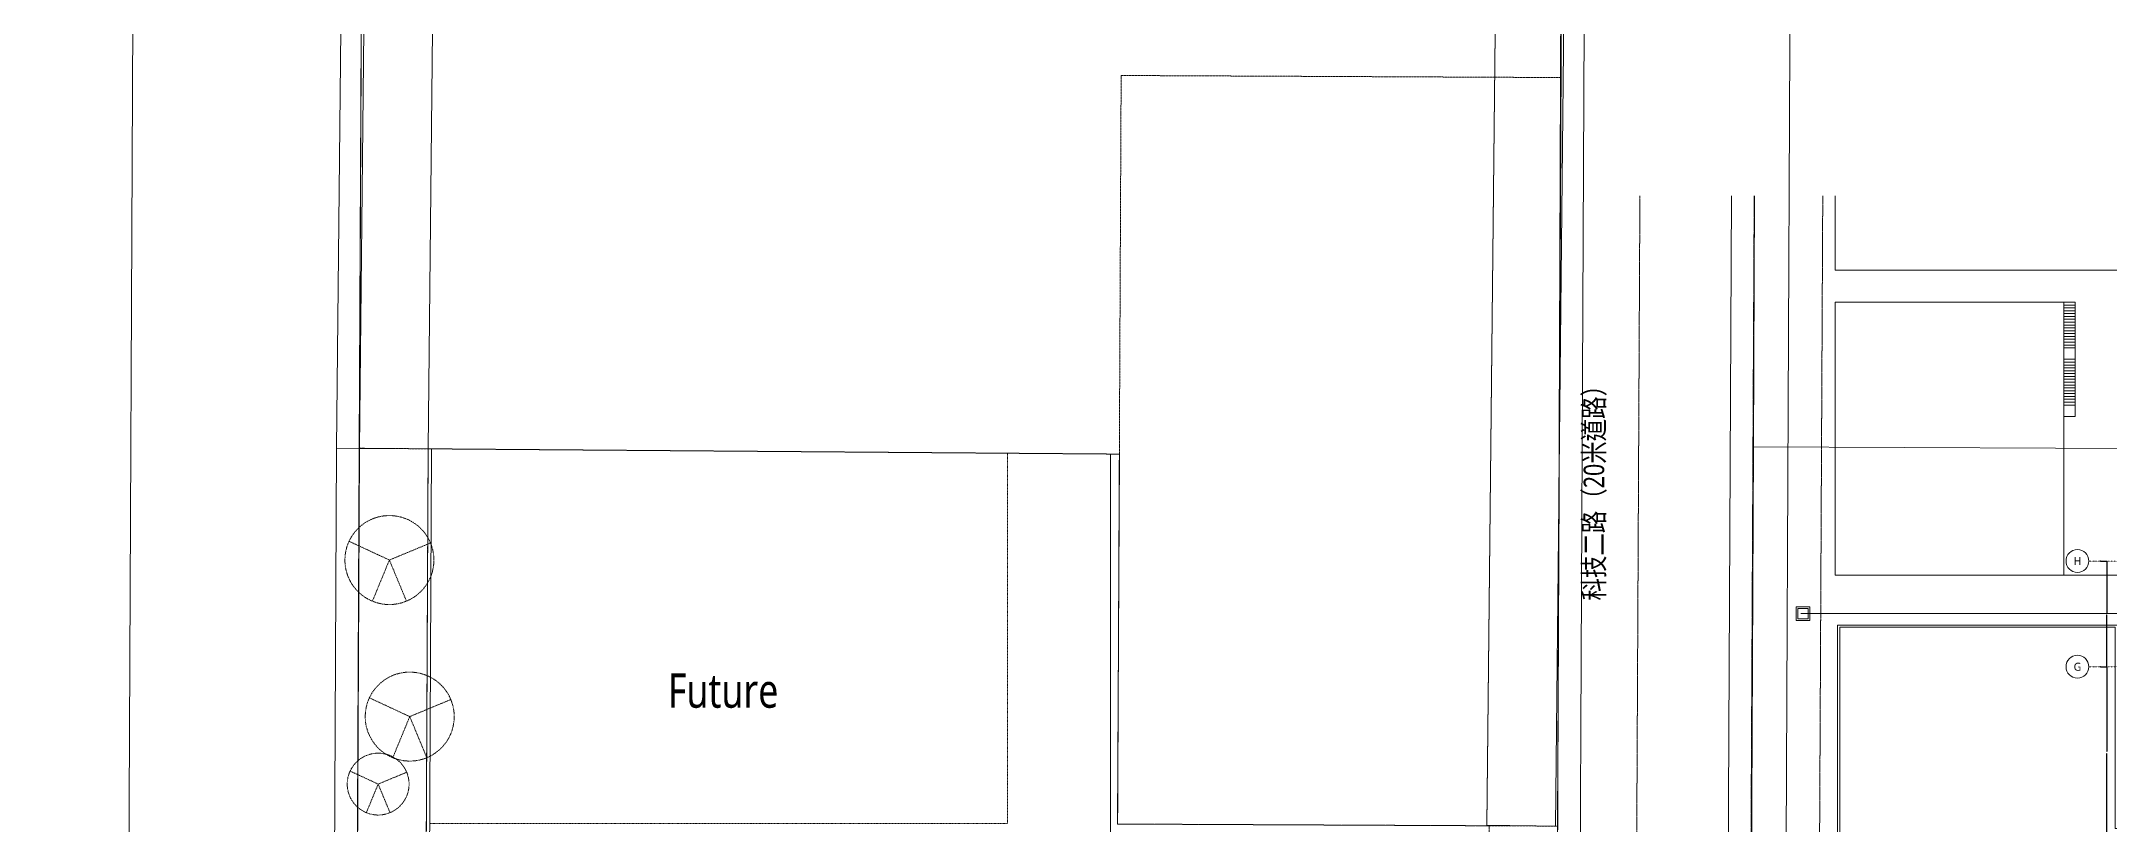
# Model space of a CAD drawing. Extents: x -212173 to 328152, y -560063 to 252500.
# Drawn here: x -212173 to -31207, y 76680 to 145215 of the extents above; entities that cross this region are included whole.
import ezdxf
from ezdxf.enums import TextEntityAlignment as Align

# ---------------------------------------------------------------- set-up
doc = ezdxf.new("R2010")
doc.units = 0
doc.header["$LTSCALE"] = 15
for name, pattern in [('H12PL1$0$CENTERK3', [0.2749, 0.25, -0.0083, 0.0083, -0.0083]), ('H12PL1$0$CENTERK5', [0.6916, 0.6667, -0.0083, 0.0083, -0.0083]), ('H12PL1$0$JJP_三點線', [0.9, 0.3, -0.15, 0, -0.15, 0, -0.15, 0, -0.15]), ('SITE$0$JJP_地界線', [1.35, 0.6, -0.15, 0.15, -0.15, 0.15, -0.15]), ('SITE$0$JJP_虛線(退縮線、投影線、地下室範圍、非屬本工程、圖面分區)', [0.45, 0.3, -0.15]), ('SITE$0$TAI_虛線', [5.644, 2.822, -2.822]), ('SITE$0$虛線', [0.846667, 0.423333, -0.423333])]:
    doc.linetypes.add(name, pattern=pattern)
for name, color, linetype in [('H12PL1$0$A-DIM', 252, 'Continuous'), ('H12PL1$0$S-GRID', 252, 'Continuous'), ('H12PL1$0$全區配置圖_26_DOURO', 252, 'Continuous'), ('H12PL1$0$全區配置圖_26_pipe-sin', 252, 'Continuous'), ('H12PL1$0$全區配置圖_26_SIKICHI', 252, 'Continuous'), ('H12PL1$0$全區配置圖_26_SITE', 252, 'Continuous'), ('H12PL1$0$全區配置圖_26_SUGATA3', 252, 'Continuous'), ('H12PL1$0$全區配置圖_26_TATEYA', 252, 'Continuous'), ('H12PL1$0$全區配置圖_26_地籍圖底圖', 252, 'Continuous'), ('H12PL1$0$全區配置圖_26_陰井', 252, 'Continuous'), ('SITE$0$A-DRAWING-LNSP.Newcub', 252, 'Continuous'), ('SITE$0$A-TEXT.Newcub', 252, 'Continuous'), ('SITE$0$A-WALL-EX.Newcub', 252, 'Continuous'), ('SITE$0$L-LNSP.Newcub', 252, 'Continuous'), ('SITE$0$L-ROAD.Newcub', 252, 'Continuous')]:
    doc.layers.add(name, color=color, linetype=linetype)
doc.styles.add('H12PL1$0$dim-txt', font='isocp.shx', dxfattribs={"width": 0.7, "bigfont": 'chineset.shx'})
doc.styles.add('H12PL1$0$Standard', font='', dxfattribs={"width": 0.8})
doc.styles.add('SITE$0$Standard', font='', dxfattribs={"width": 0.8})
doc.styles.get('H12PL1$0$Standard').set_extended_font_data('Microsoft JhengHei')
doc.styles.get('SITE$0$Standard').set_extended_font_data('Microsoft JhengHei')
doc.dimstyles.new('H12PL1$0$ARCH-dim-200MM', dxfattribs={"dimscale": 200, "dimtxt": 0.3, "dimasz": 0.1, "dimexe": 0.1, "dimexo": 0.1, "dimgap": 0.05, "dimtad": 1, "dimdec": 0, "dimlfac": 10, "dimrnd": 0.5, "dimdsep": 46, "dimtxsty": 'H12PL1$0$dim-txt', "dimblk": 'H12PL1$0$_Dot', "dimcen": 2, "dimclrd": 256, "dimclre": 256, "dimclrt": 256, "dimadec": 0, "dimazin": 0, "dimtfac": 1, "dimtix": 1, "dimtmove": 2, "dimatfit": 3, "dimldrblk": 'H12PL1$0$_OBLIQUE', "dimfxl": 1, "dimtvp": 1, "dimtolj": 1, "dimarcsym": 0})

# ---------------------------------------------------------------- blocks, each defined once
blk = doc.blocks.new('SITE$0$板_7', base_point=(-18489, -594))
at = {"layer": 'SITE$0$L-ROAD.Newcub', "color": 15, "lineweight": 0, "flags": 128}
blk.add_lwpolyline([(-18489, -594), (-18435, 10960), (-18435, 10960), (-18381, 22451, -0.41279), (-17381, 23447), (-8881, 23449, -0.415708), (-7881, 22444), (-7951, 7655), (-7957, 6251), (-7962, 5251), (-7962, 5251), (-7990, -603, -0.412805), (-8989, -1599), (-11456, -1599), (-11656, -1599), (-13106, -1599), (-17489, -1599, -0.415596)], format="xyb", close=True, dxfattribs=at)
blk = doc.blocks.new('SITE')
at = {"layer": 'SITE$0$A-DRAWING-LNSP.Newcub', "linetype": 'SITE$0$TAI_虛線', "lineweight": 0}
for p, q in [((-181721.3, 99830.7), (-185249.9, 101471.7)), ((-181721.3, 99830.7), (-183205.7, 96233.4)), ((-181721.3, 99830.7), (-178128, 101324.8)), ((-181721.3, 99830.7), (-180227.2, 96237.4)), ((-179942.4, 86132.6), (-183471.1, 87773.7)), ((-179942.4, 86132.6), (-176349.1, 87626.7)), ((-179942.4, 86132.6), (-181426.8, 82535.3)), ((-179942.4, 86132.6), (-178448.4, 82539.3)), ((-182706.1, 80225.3), (-185158.6, 81365.9)), ((-182706.1, 80225.3), (-183737.8, 77725.1)), ((-182706.1, 80225.3), (-180208.7, 81263.7)), ((-182706.1, 80225.3), (-181667.7, 77727.9))]:
    blk.add_line(p, q, dxfattribs=at)
at = {"layer": 'SITE$0$A-DRAWING-LNSP.Newcub', "linetype": 'SITE$0$JJP_地界線', "lineweight": 0}
blk.add_lwpolyline([(-117852.1, 109101.1), (-117696.7, 142229.5), (-79198.4, 142048)], dxfattribs=at)
blk.add_lwpolyline([(-184349, 109609.3), (-184892.4, -5938.5, 0.41559556), (-174891.9, -15985.4), (-89894, -15985.5, 0.41280525), (-79895, -6032.3), (-79506.6, 76551.3), (-118004.9, 76732.8), (-117852.1, 109101.1)], format="xyb", close=True, dxfattribs=at)
at = {"layer": 'SITE$0$A-DRAWING-LNSP.Newcub', "linetype": 'SITE$0$JJP_虛線(退縮線、投影線、地下室範圍、非屬本工程、圖面分區)', "lineweight": 0}
blk.add_lwpolyline([(-178331.5, 109563.3), (-178892.4, -5966.6, 0.41559802), (-174892.1, -9985.4), (-89894.4, -9985.5, 0.41278689), (-85895, -6004.1), (-85506.4, 76579.6), (-118004.9, 76732.8), (-117852.1, 109101.1)], format="xyb", close=True, dxfattribs=at)
at = {"layer": 'SITE$0$A-DRAWING-LNSP.Newcub', "linetype": 'SITE$0$虛線', "lineweight": 0}
blk.add_lwpolyline([(-127631.5, 109175.8), (-127631.5, 76778.2), (-178190.7, 76778.2)], dxfattribs=at)
at = {"layer": 'SITE$0$A-DRAWING-LNSP.Newcub', "lineweight": 0}
blk.add_lwpolyline([(-118631.5, 109107), (-118631.5, 64614.6), (-85562.7, 64614.6)], dxfattribs=at)
at = {"layer": 'SITE$0$A-DRAWING-LNSP.Newcub', "linetype": 'SITE$0$TAI_虛線', "lineweight": 0}
for centre, radius in [((-181721.3, 99830.7), 3891.5), ((-179942.4, 86132.6), 3891.5), ((-182706.1, 80225.3), 2704.7)]:
    blk.add_circle(centre, radius, dxfattribs=at)
at = {"layer": 'SITE$0$A-WALL-EX.Newcub', "lineweight": 0, "flags": 128}
for points in [[(-178331.5, 109563.3), (-178892.4, -5966.6)], [(-178592.5, -5968), (-178031.5, 109561.9)], [(-178031.5, 109561.9), (-178331.5, 109563.3)]]:
    blk.add_lwpolyline(points, dxfattribs=at)
at = {"layer": 'SITE$0$L-LNSP.Newcub', "lineweight": 0, "flags": 128}
for points in [[(-185146, 225161.5, -0.41559519), (-172964.7, 237035.1), (-127709.4, 236351.1, -0.4142139), (-125739.9, 234321.1), (-172994.9, 235035.3, 0.41559556), (-183146.1, 225140.7), (-184349, 109603.6), (-186349, 109618.7)], [(-183146.1, 225140.7, -0.41559556), (-172994.9, 235035.3), (-127739.7, 234351.3), (-127830.3, 228352), (-173085.6, 229036, 0.41559556), (-177146.4, 225078.1), (-178331.6, 109552.9), (-184349.1, 109597.9)], [(-114741.2, 234154.8), (-88006.7, 233750.8, -0.41280525), (-78159.3, 223647.7), (-78747.9, 167112.5), (-79690.8, 76539.7), (-85690, 76636.7), (-84159, 223710.1, 0.41278689), (-88097.8, 227751.5), (-114831.9, 228155.4)], [(-118004.9, 76732.8), (-85690.2, 76580.4), (-84159, 223710.1, 0.41278689), (-88097.8, 227751.5), (-173085.6, 229036, 0.41559556), (-177146.4, 225078.1), (-178331.5, 109563.3), (-117852.1, 109101.1)], [(-79160.2, 165005.2), (-79553.3, 64614.6, 0.41421356), (-77553.3, 66605.2), (-77090.5, 164995.4)], [(-186892.4, -5929.1, 0.41559519), (-174891.9, -17985.4), (-129631.5, -17985.4, 0.4142139), (-127631.5, -15985.4), (-174891.9, -15985.4, -0.41559556), (-184892.4, -5938.5), (-184349, 109603.6), (-186349, 109618.7)], [(-184892.4, -5938.5, 0.41559556), (-174891.9, -15985.4), (-129631.5, -15985.4), (-129631.5, -9985.4), (-174891.9, -9985.4, -0.41559556), (-178892.4, -5966.6), (-178331.5, 109563.3), (-184349, 109609.3)]]:
    blk.add_lwpolyline(points, format="xyb", close=True, dxfattribs=at)
at = {"layer": 'SITE$0$L-ROAD.Newcub', "lineweight": 0, "flags": 128}
for points in [[(328152, 252500), (-68683.2, 252500), (-203798.9, 252500), (-203762.1, 234459.2), (-204904.8, -8753.1, -0.4217603), (-212171.1, -15984.8), (-212173.1, -35984.5), (-90156.3, -35979.8), (-80158.8, -46029.2), (-68683.2, -46033.3), (-60934, -46036), (-60588.5, -45317.2, -0.163989), (-54311.4, -38154.8, -0.09547853), (-32457.5, -33993.9), (182239.3, -34046.4)], [(-15800, -15985.3), (-40035.2, -15985.2, -0.07254863), (-49746.8, -14568.8, -0.23681028), (-56281.9, -8421.5, -0.0894541), (-59812, 11777.9), (-58857.9, 214693.3, -0.07254945), (-57395.3, 224398.4, -0.23433995), (-51308.3, 230871.2, -0.08908989), (-31126.4, 234500)]]:
    blk.add_lwpolyline(points, format="xyb", dxfattribs=at)
blk.add_lwpolyline([(-78811.3, 224439.7, 0.41570795), (-88814, 234486.1), (-173812.1, 234465.6, 0.41278979), (-183808.8, 224512.9), (-184892.4, -5938.5, 0.41559556), (-174891.9, -15985.4), (-89894, -15985.5, 0.41280525), (-79895, -6032.3)], format="xyb", close=True, dxfattribs=at)
at = {"layer": 'SITE$0$L-ROAD.Newcub', "lineweight": 0, "xscale": 10, "yscale": 10, "zscale": 10}
blk.add_blockref('SITE$0$板_7', (-184892.4, -5938.5), dxfattribs=at)
at = {"layer": 'SITE$0$A-TEXT.Newcub', "linetype": 'Continuous', "lineweight": 0, "insert": (-157359.2, 89906.7), "char_height": 3000, "attachment_point": 1, "style": 'SITE$0$Standard'}
blk.add_mtext('\\A1;Future', dxfattribs=at)
blk = doc.blocks.new('*D200')
at = {"layer": 'H12PL1$0$A-DIM', "linetype": 'Continuous', "lineweight": -2, "transparency": 16777216}
for p, q in [((-28980, 99250), (-28400, 99250)), ((-28420, 99230), (-28420, 94703)), ((-28420, 90020), (-28420, 94547)), ((-28980, 90000), (-28400, 90000))]:
    blk.add_line(p, q, dxfattribs=at)
at = {"layer": 'H12PL1$0$A-DIM', "linetype": 'Continuous', "lineweight": 0, "transparency": 16777216, "insert": (-28420, 94625), "char_height": 60, "attachment_point": 5, "rotation": 90, "style": 'H12PL1$0$dim-txt'}
blk.add_mtext('\\A1;92500', dxfattribs=at)
blk = doc.blocks.new('H12PL1$0$_Dot')
blk = doc.blocks.new('H12PL1$0$_OBLIQUE')
at = {"color": 0, "linetype": 'ByBlock', "lineweight": -2}
blk.add_line((-0.5, -0.5), (0.5, 0.5), dxfattribs=at)
blk = doc.blocks.new('*D201')
at = {"layer": 'H12PL1$0$A-DIM', "linetype": 'Continuous', "lineweight": -2, "transparency": 16777216}
for p, q in [((-28980, 90000), (-28400, 90000)), ((-28420, 89980), (-28420, 82588)), ((-28420, 75020), (-28420, 82412)), ((-28980, 75000), (-28400, 75000))]:
    blk.add_line(p, q, dxfattribs=at)
at = {"layer": 'H12PL1$0$A-DIM', "linetype": 'Continuous', "lineweight": 0, "transparency": 16777216, "insert": (-28420, 82500), "char_height": 60, "attachment_point": 5, "rotation": 90, "style": 'H12PL1$0$dim-txt'}
blk.add_mtext('\\A1;150000', dxfattribs=at)
blk = doc.blocks.new('H12PL1')
at = {"layer": 'H12PL1$0$S-GRID', "linetype": 'H12PL1$0$JJP_三點線', "lineweight": 0}
for p, q in [((-29000, 99250), (-30000, 99250)), ((-29000, 99250), (289600, 99250)), ((-29000, 90000), (-30000, 90000)), ((-29000, 90000), (289600, 90000))]:
    blk.add_line(p, q, dxfattribs=at)
at = {"layer": 'H12PL1$0$S-GRID', "lineweight": 0}
for centre in [(-31000, 99250), (-31000, 90000)]:
    blk.add_circle(centre, 1000, dxfattribs=at)
at = {"layer": 'H12PL1$0$S-GRID', "linetype": 'H12PL1$0$JJP_三點線', "lineweight": 0}
for p in [(-29000, 99250), (-29000, 99250), (-29000, 90000), (-29000, 90000)]:
    blk.add_point(p, dxfattribs=at)
at = {"layer": 'H12PL1$0$全區配置圖_26_DOURO', "lineweight": 0}
blk.add_line((-61872.83, 11786.87), (-61282.58, 131204.65), dxfattribs=at)
at = {"layer": 'H12PL1$0$全區配置圖_26_pipe-sin', "linetype": 'H12PL1$0$CENTERK5', "lineweight": 0}
blk.add_line((-55187.62, 94650), (-10686.79, 94650), dxfattribs=at)
at = {"layer": 'H12PL1$0$全區配置圖_26_SIKICHI', "linetype": 'H12PL1$0$CENTERK3', "lineweight": 0}
for p, q in [((-70083.72, -30966.93), (-69282.46, 131204.65)), ((-59873.01, 11746.8), (-59282.56, 131204.65)), ((-53872.94, 11746.53), (-53282.49, 131204.65))]:
    blk.add_line(p, q, dxfattribs=at)
at = {"layer": 'H12PL1$0$全區配置圖_26_SITE', "lineweight": 0}
blk.add_line((-32200, 98000), (-16200, 98000), dxfattribs=at)
at = {"layer": 'H12PL1$0$全區配置圖_26_SUGATA3', "lineweight": 0}
for p, q in [((-32200, 121900), (-31200, 121900)), ((-32200, 121650), (-31200, 121650)), ((-32200, 121400), (-31200, 121400)), ((-31200, 111900), (-31200, 121900)), ((-32200, 121150), (-31200, 121150)), ((-32200, 120900), (-31200, 120900)), ((-32200, 120650), (-31200, 120650)), ((-32200, 120400), (-31200, 120400)), ((-32200, 120150), (-31200, 120150)), ((-32200, 119900), (-31200, 119900)), ((-32200, 119650), (-31200, 119650)), ((-32200, 119400), (-31200, 119400)), ((-32200, 119150), (-31200, 119150)), ((-32200, 118900), (-31200, 118900)), ((-32200, 118650), (-31200, 118650)), ((-32200, 118400), (-31200, 118400)), ((-32200, 118150), (-31200, 118150)), ((-32200, 117900), (-31200, 117900)), ((-32200, 116900), (-31200, 116900)), ((-32200, 116650), (-31200, 116650)), ((-32200, 116400), (-31200, 116400)), ((-32200, 116150), (-31200, 116150)), ((-32200, 115900), (-31200, 115900)), ((-32200, 115650), (-31200, 115650)), ((-32200, 115400), (-31200, 115400)), ((-32200, 115150), (-31200, 115150)), ((-32200, 114900), (-31200, 114900)), ((-32200, 114650), (-31200, 114650)), ((-32200, 114400), (-31200, 114400)), ((-32200, 114150), (-31200, 114150)), ((-32200, 113900), (-31200, 113900)), ((-32200, 113650), (-31200, 113650)), ((-32200, 113400), (-31200, 113400)), ((-32200, 113150), (-31200, 113150)), ((-32200, 112900), (-31200, 112900)), ((-32200, 111900), (-31200, 111900))]:
    blk.add_line(p, q, dxfattribs=at)
at = {"layer": 'H12PL1$0$全區配置圖_26_SUGATA3', "lineweight": 0, "flags": 128}
blk.add_lwpolyline([(-51800, 49050), (-51800, 93450), (-27700, 93450), (-27700, 75850), (-16000, 75850), (-16000, 50950), (-25200, 50950), (-25200, 49050)], close=True, dxfattribs=at)
at = {"layer": 'H12PL1$0$全區配置圖_26_TATEYA', "lineweight": 0}
for p, q in [((-52200, 124700), (-52200, 131204.65)), ((-52200, 124700), (-17200, 124700)), ((-52200, 121900), (-32200, 121900)), ((-52200, 98000), (-52200, 121900)), ((-32200, 98000), (-32200, 121900)), ((-52200, 98000), (-32200, 98000))]:
    blk.add_line(p, q, dxfattribs=at)
at = {"layer": 'H12PL1$0$全區配置圖_26_TATEYA', "lineweight": 0, "flags": 128}
blk.add_lwpolyline([(-52000, 58700), (-52000, 93650), (-27500, 93650), (-27500, 76050), (-15800, 76050), (-15800, 50750), (-25000, 50750), (-25000, 48850), (-53500, 48850), (-53500, 58700)], close=True, dxfattribs=at)
at = {"layer": 'H12PL1$0$全區配置圖_26_地籍圖底圖', "lineweight": 0, "flags": 128}
blk.add_lwpolyline([(-6481.46, -15985.35), (-40035.16, -15985.2, -0.072524185), (-49746.79, -14568.81, -0.236964904), (-56281.91, -8421.48, -0.089109977), (-59812.05, 11777.85), (-59646.93, 46805.5), (-59353.78, 109253.98), (-59250.43, 131204.65)], format="xyb", dxfattribs=at)
for points in [[(-59250.43, 131204.65), (-59353.78, 109253.98), (-6481.46, 109005.6)], [(-6481.46, 109005.6), (-59353.78, 109253.98), (-59646.93, 46805.5), (-6481.46, 46556.22)]]:
    blk.add_lwpolyline(points, dxfattribs=at)
at = {"layer": 'H12PL1$0$全區配置圖_26_陰井', "lineweight": 0, "flags": 128}
for points in [[(-55615, 94050), (-54415, 94050), (-54415, 95250), (-55615, 95250)], [(-55465, 94200), (-54565, 94200), (-54565, 95100), (-55465, 95100)]]:
    blk.add_lwpolyline(points, close=True, dxfattribs=at)
at = {"layer": 'H12PL1$0$S-GRID', "style": 'H12PL1$0$Standard'}
for s, p in [('H', (-31000, 99600)), ('G', (-31000, 90350))]:
    blk.add_text(s, height=700, dxfattribs=at).set_placement(p, align=Align.TOP_CENTER)
at = {"layer": 'H12PL1$0$全區配置圖_26_DOURO', "linetype": 'Continuous', "lineweight": 0, "insert": (-73188.88, 95794.73), "char_height": 1800, "attachment_point": 4, "rotation": 90, "style": 'H12PL1$0$Standard'}
blk.add_mtext('\\A1;科技二路（20米道路）', dxfattribs=at)
at = {"layer": 'H12PL1$0$全區配置圖_26_地籍圖底圖', "linetype": 'Continuous', "lineweight": 0, "insert": (-59354.07, 109253.74), "char_height": 1, "attachment_point": 7, "rotation": 38.6592161, "style": 'H12PL1$0$Standard'}
blk.add_mtext('\\A1;1', dxfattribs=at)
at = {"layer": 'H12PL1$0$A-DIM', "linetype": 'Continuous', "lineweight": 0}
for base, p1, p2, picture, middle in [((-28420, 90000), (-29000, 99250), (-29000, 90000), '*D200', (-28420, 94625)), ((-28420, 75000), (-29000, 90000), (-29000, 75000), '*D201', (-28420, 82500))]:
    dim = blk.add_linear_dim(base=base, p1=p1, p2=p2, angle=270, dimstyle='H12PL1$0$ARCH-dim-200MM', dxfattribs=at)
    dim.commit()
    dim.dimension.update_dxf_attribs({"geometry": picture, "text_midpoint": middle, "dimtype": 128, "text_rotation": 90})

msp = doc.modelspace()

# ---------------------------------------------------------------- block references
msp.add_blockref('SITE', (0, 0))

# ---------------------------------------------------------------- next in the draw order: block references
msp.add_blockref('H12PL1', (-3024, 495))

doc.saveas('drawing.dxf')
